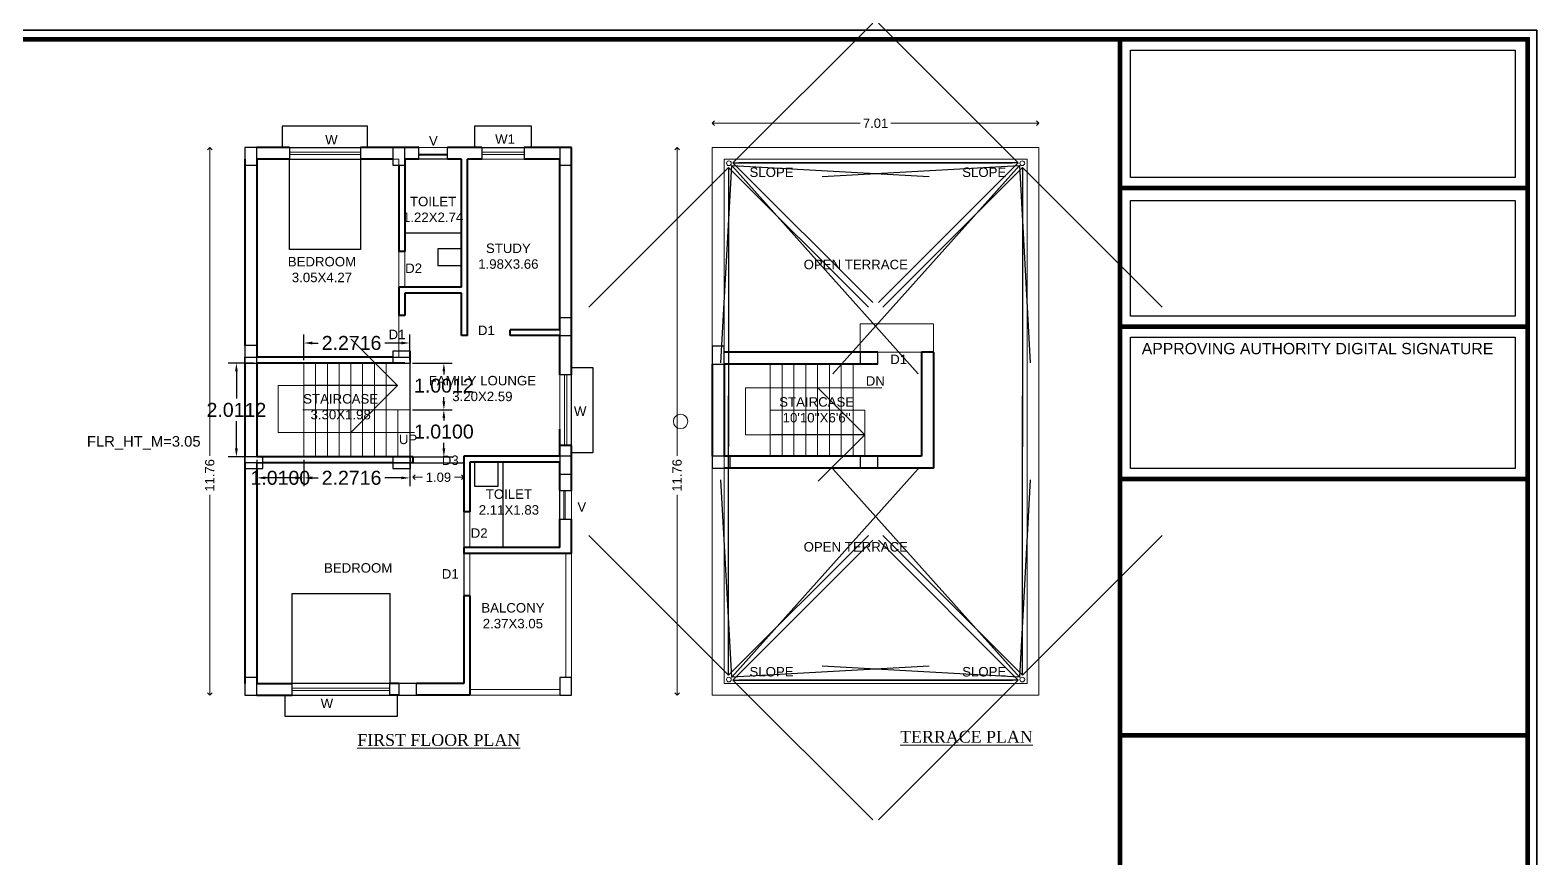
# Model space of a CAD drawing. Header units: metres. Extents: x -9654 to -9525, y 28695 to 28838.
# Drawn here: x -9624.77 to -9592.42, y 28820.31 to 28838.08 of the extents above; entities that cross this region are included whole.
import ezdxf

# ---------------------------------------------------------------- set-up
doc = ezdxf.new("R2010")
doc.units = ezdxf.units.M
doc.header["$PDMODE"] = 34
doc.header["$PDSIZE"] = -15
doc.linetypes.add('CONTINULUS', pattern=[0])
doc.linetypes.add('DASHED', pattern=[0])
for name, color, linetype, plot in [('BLK_1_FLR_0_BATH', 3, 'Continuous', False), ('BLK_1_FLR_1_ROOM_1_LIGHT_VENTILATION_1', 7, 'Continuous', False), ('BLK_1_FLR_1_ROOM_2_LIGHT_VENTILATION_1', 7, 'Continuous', False), ('BLK_1_FLR_1_STAIR_1', 7, 'Continuous', False), ('BLK_1_FLR_1_WATER_CLOSET', 2, 'Continuous', False)]:
    doc.layers.add(name, color=color, linetype=linetype, plot=plot)
for name, color, linetype, lineweight in [('BLK_1_FLR_1_BLT_UP_AREA', 11, 'DASHED', 9), ('BLK_1_FLR_1_EXIT_WIDTH_DOOR', 7, 'Continuous', 0), ('BLK_1_FLR_1_REGULAR_ROOM_1', 1, 'DASHED', 9), ('BLK_1_FLR_1_REGULAR_ROOM_2', 1, 'DASHED', 9), ('BLK_1_FLR_1_ROOF_AREA', 7, 'Continuous', 0), ('BLK_1_FLR_1_STAIR_1_FLIGHT_1', 7, 'Continuous', 0), ('BLK_1_FLR_1_STAIR_1_FLIGHT_2', 7, 'Continuous', 0), ('BLK_1_FLR_1_STAIR_1_LANDING_1', 7, 'Continuous', 0), ('BUA TOTAL', 3, 'Continuous', 30), ('Chajja', 23, 'DASHED', 9), ('column', 1, 'Continuous', 25), ('Dim.', 7, 'Continuous', 13), ('dw text', 94, 'Continuous', 9), ('elevation', 5, 'Continuous', 13), ('FORMAT LINE', 7, 'Continuous', 25), ('PLAN', 7, 'Continuous', 40), ('rm text', 7, 'Continuous', 18), ('RM TXT', 7, 'Continuous', 20), ('SEC LINE', 3, 'Continuous', 20), ('TEXT', 7, 'Continuous', 20), ('TEXT-D-W', 3, 'Continuous', 20), ('WALL', 7, 'Continuous', 25), ('win', 5, 'Continuous', 13)]:
    doc.layers.add(name, color=color, linetype=linetype, lineweight=lineweight)
doc.layers.add('BLK_1_FLR_1_CARPET_AREA', color=25, linetype='Continuous')
doc.layers.add('BLK_1_FLR_1_CHAJJA', color=7, linetype='Continuous')
doc.styles.add('Arial', font='arial.ttf', dxfattribs={"height": 0.2})
doc.styles.get("Standard").update_dxf_attribs({"font": 'arial.ttf', "height": 0.25})
doc.styles.add('STYLE1', font='arial.ttf', dxfattribs={"height": 0.3})
doc.styles.add('style2', font='arial.ttf', dxfattribs={"height": 0.3})
doc.dimstyles.new('Copy of Standard', dxfattribs={"dimtxt": 9, "dimasz": 2, "dimexe": 0.125, "dimexo": 0.125, "dimgap": 0, "dimtad": 0, "dimtoh": 1, "dimdec": 0, "dimlfac": -1, "dimzin": 0, "dimdsep": 46, "dimlunit": 4, "dimtxsty": 'Arial', "dimblk": 'OBLIQUE', "dimcen": 10, "dimse1": 1, "dimse2": 1, "dimclrd": 54, "dimclre": 252, "dimclrt": 256, "dimadec": 8, "dimazin": 0, "dimtfac": 1, "dimtdec": 0, "dimtofl": 0, "dimtmove": 1, "dimatfit": 3, "dimldrblk": 'OPEN90', "dimfxl": 0.125, "dimtolj": 1, "dimtzin": 0, "dimlwd": 0, "dimlwe": -1, "dimarcsym": 0})
doc.dimstyles.new('INT DIM', dxfattribs={"dimtxt": 0.3, "dimasz": 0.1, "dimexe": 0.18, "dimexo": 0.0625, "dimgap": 0.09, "dimtad": 0, "dimzin": 0, "dimdsep": 46, "dimtxsty": 'style2', "dimblk": 'OPEN90', "dimcen": 0.09, "dimse1": 1, "dimse2": 1, "dimclrd": 250, "dimclrt": 256, "dimadec": 0, "dimazin": 0, "dimtfac": 1, "dimtofl": 0, "dimtmove": 0, "dimatfit": 3, "dimfxl": 0.18, "dimtolj": 1, "dimtzin": 0, "dimlwd": -1, "dimarcsym": 0})
doc.dimstyles.get("Standard").update_dxf_attribs({"dimtxt": 0.9, "dimasz": 0.18, "dimexe": 0.18, "dimexo": 0.0625, "dimgap": 0.09, "dimtad": 0, "dimtih": 1, "dimtoh": 1, "dimdec": 4, "dimzin": 0, "dimdsep": 46, "dimtxsty": 'STYLE1', "dimcen": 0.09, "dimadec": 0, "dimazin": 0, "dimtfac": 1, "dimtdec": 4, "dimtofl": 0, "dimtmove": 0, "dimatfit": 3, "dimfxl": 1, "dimtolj": 1, "dimtzin": 0, "dimarcsym": 0})

# ---------------------------------------------------------------- blocks, each defined once
blk = doc.blocks.new('_Oblique')
at = {"color": 0, "linetype": 'ByBlock', "lineweight": -2}
blk.add_line((-0.5, -0.5), (0.5, 0.5), dxfattribs=at)
blk = doc.blocks.new('_Open90')
at = {"layer": 'PLAN', "color": 0, "lineweight": -2}
for p, q in [((-0.5, 0.5), (0, 0)), ((0, 0), (-1, 0)), ((0, 0), (-0.5, -0.5))]:
    blk.add_line(p, q, dxfattribs=at)
blk = doc.blocks.new('*D108')
at = {"layer": 'Defpoints', "color": 0, "ltscale": 0.05, "transparency": 16777216}
for p in [(-9620.916, 28835.563), (-9620.16, 28835.563), (-9620.16, 28823.803)]:
    blk.add_point(p, dxfattribs=at)
at = {"layer": 'Dim.', "color": 250, "ltscale": 0.05, "transparency": 16777216}
for p, q in [((-9620.916, 28835.463), (-9620.916, 28828.942)), ((-9620.916, 28823.903), (-9620.916, 28828.106))]:
    blk.add_line(p, q, dxfattribs=at)
at = {"layer": 'Dim.', "color": 250, "ltscale": 0.05, "transparency": 16777216, "xscale": 0.1, "yscale": 0.1, "zscale": 0.1}
for p, rotation in [((-9620.916, 28835.563), 90), ((-9620.916, 28823.803), 270)]:
    blk.add_blockref('_Open90', p, dxfattribs=dict(at, rotation=rotation))
at = {"layer": 'Dim.', "ltscale": 0.05, "transparency": 16777216, "insert": (-9620.916, 28828.524), "char_height": 0.2, "attachment_point": 5, "rotation": 90, "style": 'Arial'}
blk.add_mtext('\\A1;11.76', dxfattribs=at)
blk = doc.blocks.new('*D109')
at = {"layer": 'Defpoints', "color": 0, "ltscale": 0.05, "transparency": 16777216}
for p in [(-9610.127, 28836.083), (-9610.127, 28835.563), (-9603.114, 28835.563)]:
    blk.add_point(p, dxfattribs=at)
at = {"layer": 'Dim.', "color": 250, "ltscale": 0.05, "transparency": 16777216}
for p, q in [((-9610.027, 28836.083), (-9606.95, 28836.083)), ((-9603.214, 28836.083), (-9606.291, 28836.083))]:
    blk.add_line(p, q, dxfattribs=at)
at = {"layer": 'Dim.', "color": 250, "ltscale": 0.05, "transparency": 16777216, "xscale": 0.1, "yscale": 0.1, "zscale": 0.1, "rotation": 180}
blk.add_blockref('_Open90', (-9610.127, 28836.083), dxfattribs=at)
at = {"layer": 'Dim.', "color": 250, "ltscale": 0.05, "transparency": 16777216, "xscale": 0.1, "yscale": 0.1, "zscale": 0.1}
blk.add_blockref('_Open90', (-9603.114, 28836.083), dxfattribs=at)
at = {"layer": 'Dim.', "ltscale": 0.05, "transparency": 16777216, "insert": (-9606.621, 28836.083), "char_height": 0.2, "attachment_point": 5, "style": 'Arial'}
blk.add_mtext('\\A1;7.01', dxfattribs=at)
blk = doc.blocks.new('*D110')
at = {"layer": 'Defpoints', "color": 0, "ltscale": 0.05, "transparency": 16777216}
for p in [(-9610.883, 28835.563), (-9610.127, 28835.563), (-9610.127, 28823.803)]:
    blk.add_point(p, dxfattribs=at)
at = {"layer": 'Dim.', "color": 250, "ltscale": 0.05, "transparency": 16777216}
for p, q in [((-9610.883, 28835.463), (-9610.883, 28828.942)), ((-9610.883, 28823.903), (-9610.883, 28828.106))]:
    blk.add_line(p, q, dxfattribs=at)
at = {"layer": 'Dim.', "color": 250, "ltscale": 0.05, "transparency": 16777216, "xscale": 0.1, "yscale": 0.1, "zscale": 0.1}
for p, rotation in [((-9610.883, 28835.563), 90), ((-9610.883, 28823.803), 270)]:
    blk.add_blockref('_Open90', p, dxfattribs=dict(at, rotation=rotation))
at = {"layer": 'Dim.', "ltscale": 0.05, "transparency": 16777216, "insert": (-9610.883, 28828.524), "char_height": 0.2, "attachment_point": 5, "rotation": 90, "style": 'Arial'}
blk.add_mtext('\\A1;11.76', dxfattribs=at)
blk = doc.blocks.new('*D120')
at = {"layer": 'BLK_1_FLR_1_STAIR_1_FLIGHT_1', "color": 0, "lineweight": -2, "transparency": 16777216}
for p, q in [((-9618.896, 28828.861), (-9618.896, 28828.291)), ((-9616.624, 28828.861), (-9616.624, 28828.291)), ((-9618.716, 28828.471), (-9618.587, 28828.471)), ((-9616.804, 28828.471), (-9617.156, 28828.471))]:
    blk.add_line(p, q, dxfattribs=at)
at = {"layer": 'BLK_1_FLR_1_STAIR_1_FLIGHT_1', "color": 0, "transparency": 16777216}
for points in [[(-9618.716, 28828.501), (-9618.716, 28828.441), (-9618.896, 28828.471)], [(-9616.804, 28828.501), (-9616.804, 28828.441), (-9616.624, 28828.471)]]:
    blk.add_solid(points, dxfattribs=at)
at = {"layer": 'Defpoints', "color": 0, "transparency": 16777216}
for p in [(-9618.896, 28828.924), (-9616.624, 28828.924), (-9618.896, 28828.471)]:
    blk.add_point(p, dxfattribs=at)
at = {"layer": 'BLK_1_FLR_1_STAIR_1_FLIGHT_1', "color": 0, "transparency": 16777216, "insert": (-9617.872, 28828.471), "char_height": 0.3, "attachment_point": 5, "style": 'STYLE1'}
blk.add_mtext('\\A1;2.2716', dxfattribs=at)
blk = doc.blocks.new('*D121')
at = {"layer": 'BLK_1_FLR_1_STAIR_1_FLIGHT_1', "color": 0, "lineweight": -2, "transparency": 16777216}
for p, q in [((-9616.561, 28829.934), (-9615.71, 28829.934)), ((-9615.89, 28829.754), (-9615.89, 28829.706)), ((-9615.89, 28829.104), (-9615.89, 28829.22)), ((-9616.561, 28828.924), (-9615.71, 28828.924))]:
    blk.add_line(p, q, dxfattribs=at)
at = {"layer": 'BLK_1_FLR_1_STAIR_1_FLIGHT_1', "color": 0, "transparency": 16777216}
for points in [[(-9615.92, 28829.754), (-9615.86, 28829.754), (-9615.89, 28829.934)], [(-9615.92, 28829.104), (-9615.86, 28829.104), (-9615.89, 28828.924)]]:
    blk.add_solid(points, dxfattribs=at)
at = {"layer": 'Defpoints', "color": 0, "transparency": 16777216}
for p in [(-9616.624, 28829.934), (-9615.89, 28829.934), (-9616.624, 28828.924)]:
    blk.add_point(p, dxfattribs=at)
at = {"layer": 'BLK_1_FLR_1_STAIR_1_FLIGHT_1', "color": 0, "transparency": 16777216, "insert": (-9615.89, 28829.463), "char_height": 0.3, "attachment_point": 5, "style": 'STYLE1'}
blk.add_mtext('\\A1;1.0100', dxfattribs=at)
blk = doc.blocks.new('*D122')
at = {"layer": 'BLK_1_FLR_1_STAIR_1_FLIGHT_2', "color": 0, "lineweight": -2, "transparency": 16777216}
for p, q in [((-9618.896, 28830.998), (-9618.896, 28831.546)), ((-9618.716, 28831.366), (-9618.587, 28831.366)), ((-9616.804, 28831.366), (-9617.156, 28831.366)), ((-9616.624, 28830.998), (-9616.624, 28831.546))]:
    blk.add_line(p, q, dxfattribs=at)
at = {"layer": 'BLK_1_FLR_1_STAIR_1_FLIGHT_2', "color": 0, "transparency": 16777216}
for points in [[(-9618.716, 28831.396), (-9618.716, 28831.336), (-9618.896, 28831.366)], [(-9616.804, 28831.396), (-9616.804, 28831.336), (-9616.624, 28831.366)]]:
    blk.add_solid(points, dxfattribs=at)
at = {"layer": 'Defpoints', "color": 0, "transparency": 16777216}
for p in [(-9618.896, 28831.366), (-9618.896, 28830.935), (-9616.624, 28830.935)]:
    blk.add_point(p, dxfattribs=at)
at = {"layer": 'BLK_1_FLR_1_STAIR_1_FLIGHT_2', "color": 0, "transparency": 16777216, "insert": (-9617.872, 28831.366), "char_height": 0.3, "attachment_point": 5, "style": 'STYLE1'}
blk.add_mtext('\\A1;2.2716', dxfattribs=at)
blk = doc.blocks.new('*D123')
at = {"layer": 'BLK_1_FLR_1_STAIR_1_FLIGHT_2', "color": 0, "lineweight": -2, "transparency": 16777216}
for p, q in [((-9616.561, 28830.935), (-9615.71, 28830.935)), ((-9615.89, 28830.755), (-9615.89, 28830.692)), ((-9615.89, 28830.114), (-9615.89, 28830.206)), ((-9616.561, 28829.934), (-9615.71, 28829.934))]:
    blk.add_line(p, q, dxfattribs=at)
at = {"layer": 'BLK_1_FLR_1_STAIR_1_FLIGHT_2', "color": 0, "transparency": 16777216}
for points in [[(-9615.92, 28830.755), (-9615.86, 28830.755), (-9615.89, 28830.935)], [(-9615.92, 28830.114), (-9615.86, 28830.114), (-9615.89, 28829.934)]]:
    blk.add_solid(points, dxfattribs=at)
at = {"layer": 'Defpoints', "color": 0, "transparency": 16777216}
for p in [(-9616.624, 28830.935), (-9616.624, 28829.934), (-9615.89, 28829.934)]:
    blk.add_point(p, dxfattribs=at)
at = {"layer": 'BLK_1_FLR_1_STAIR_1_FLIGHT_2', "color": 0, "transparency": 16777216, "insert": (-9615.89, 28830.449), "char_height": 0.3, "attachment_point": 5, "style": 'STYLE1'}
blk.add_mtext('\\A1;1.0012', dxfattribs=at)
blk = doc.blocks.new('*D124')
at = {"layer": 'BLK_1_FLR_1_STAIR_1_LANDING_1', "color": 0, "lineweight": -2, "transparency": 16777216}
for p, q in [((-9619.968, 28830.935), (-9620.524, 28830.935)), ((-9620.344, 28830.755), (-9620.344, 28830.173)), ((-9620.344, 28829.104), (-9620.344, 28829.686)), ((-9619.968, 28828.924), (-9620.524, 28828.924))]:
    blk.add_line(p, q, dxfattribs=at)
at = {"layer": 'BLK_1_FLR_1_STAIR_1_LANDING_1', "color": 0, "transparency": 16777216}
for points in [[(-9620.374, 28830.755), (-9620.314, 28830.755), (-9620.344, 28830.935)], [(-9620.374, 28829.104), (-9620.314, 28829.104), (-9620.344, 28828.924)]]:
    blk.add_solid(points, dxfattribs=at)
at = {"layer": 'Defpoints', "color": 0, "transparency": 16777216}
for p in [(-9619.906, 28830.935), (-9620.344, 28828.924), (-9619.906, 28828.924)]:
    blk.add_point(p, dxfattribs=at)
at = {"layer": 'BLK_1_FLR_1_STAIR_1_LANDING_1', "color": 0, "transparency": 16777216, "insert": (-9620.344, 28829.929), "char_height": 0.3, "attachment_point": 5, "style": 'STYLE1'}
blk.add_mtext('\\A1;2.0112', dxfattribs=at)
blk = doc.blocks.new('*D125')
at = {"layer": 'BLK_1_FLR_1_STAIR_1_LANDING_1', "color": 0, "lineweight": -2, "transparency": 16777216}
for p, q in [((-9619.906, 28828.861), (-9619.906, 28828.291)), ((-9618.896, 28828.861), (-9618.896, 28828.291)), ((-9619.076, 28828.471), (-9619.726, 28828.471))]:
    blk.add_line(p, q, dxfattribs=at)
at = {"layer": 'BLK_1_FLR_1_STAIR_1_LANDING_1', "color": 0, "transparency": 16777216}
for points in [[(-9619.726, 28828.501), (-9619.726, 28828.441), (-9619.906, 28828.471)], [(-9619.076, 28828.501), (-9619.076, 28828.441), (-9618.896, 28828.471)]]:
    blk.add_solid(points, dxfattribs=at)
at = {"layer": 'Defpoints', "color": 0, "transparency": 16777216}
for p in [(-9619.906, 28828.924), (-9618.896, 28828.924), (-9619.906, 28828.471)]:
    blk.add_point(p, dxfattribs=at)
at = {"layer": 'BLK_1_FLR_1_STAIR_1_LANDING_1', "color": 0, "transparency": 16777216, "insert": (-9619.401, 28828.471), "char_height": 0.3, "attachment_point": 5, "style": 'STYLE1'}
blk.add_mtext('\\A1;1.0100', dxfattribs=at)
blk = doc.blocks.new('*D156')
at = {"layer": 'BLK_1_FLR_1_EXIT_WIDTH_DOOR', "color": 250, "ltscale": 0.05, "transparency": 16777216}
for p, q in [((-9616.453, 28828.483), (-9616.346, 28828.483)), ((-9615.559, 28828.483), (-9615.665, 28828.483))]:
    blk.add_line(p, q, dxfattribs=at)
at = {"layer": 'Defpoints', "color": 0, "linetype": 'CONTINULUS', "ltscale": 0.05, "transparency": 16777216}
for p in [(-9616.553, 28828.86), (-9615.459, 28828.86), (-9615.459, 28828.483)]:
    blk.add_point(p, dxfattribs=at)
at = {"layer": 'BLK_1_FLR_1_EXIT_WIDTH_DOOR', "color": 250, "linetype": 'CONTINULUS', "ltscale": 0.05, "transparency": 16777216, "xscale": 0.1, "yscale": 0.1, "zscale": 0.1, "rotation": 180}
blk.add_blockref('_Open90', (-9616.553, 28828.483), dxfattribs=at)
at = {"layer": 'BLK_1_FLR_1_EXIT_WIDTH_DOOR', "color": 250, "linetype": 'CONTINULUS', "ltscale": 0.05, "transparency": 16777216, "xscale": 0.1, "yscale": 0.1, "zscale": 0.1}
blk.add_blockref('_Open90', (-9615.459, 28828.483), dxfattribs=at)
at = {"layer": 'BLK_1_FLR_1_EXIT_WIDTH_DOOR', "linetype": 'CONTINULUS', "ltscale": 0.05, "transparency": 16777216, "insert": (-9616.006, 28828.483), "char_height": 0.2, "attachment_point": 5, "style": 'Arial', "bg_fill": 3, "box_fill_scale": 1.1, "bg_fill_color": 256, "bg_fill_true_color": 13158600, "bg_fill_transparency": 0}
blk.add_mtext('\\A1;1.09', dxfattribs=at)

msp = doc.modelspace()

# ---------------------------------------------------------------- linework, layer by layer
at = {"layer": 'BLK_1_FLR_0_BATH', "color": 3}
for points in [[(-9615.50841, 28835.30922), (-9616.73051, 28835.30922), (-9616.73051, 28833.73083), (-9615.50841, 28833.73083)], [(-9613.40021, 28828.80682), (-9614.62231, 28828.80682), (-9614.62231, 28826.97802), (-9613.40021, 28826.97802)]]:
    msp.add_lwpolyline(points, close=True, dxfattribs=at)
at = {"layer": 'BLK_1_FLR_1_BLT_UP_AREA', "color": 11, "linetype": 'CONTINULUS', "ltscale": 0.05}
msp.add_lwpolyline([(-9613.14621, 28823.80302), (-9620.15951, 28823.80302), (-9620.15951, 28835.56322), (-9613.14621, 28835.56322), (-9613.14621, 28823.80302)], close=True, dxfattribs=at)
at = {"layer": 'BLK_1_FLR_1_CHAJJA'}
for points in [[(-9617.53061, 28836.02042), (-9619.35941, 28836.02042), (-9619.35941, 28835.56322), (-9617.53061, 28835.56322)], [(-9614.00981, 28836.02042), (-9615.22901, 28836.02042), (-9615.22901, 28835.56322), (-9614.00981, 28835.56322)], [(-9612.68901, 28829.01002), (-9613.14621, 28829.01002), (-9613.14621, 28830.83882), (-9612.68901, 28830.83882)], [(-9616.89579, 28823.34582), (-9619.29591, 28823.34582), (-9619.29591, 28823.80302), (-9616.89579, 28823.80302)]]:
    msp.add_lwpolyline(points, close=True, dxfattribs=at)
at = {"layer": 'BLK_1_FLR_1_REGULAR_ROOM_1', "color": 1, "linetype": 'CONTINULUS', "ltscale": 0.05}
msp.add_lwpolyline([(-9619.90551, 28835.30922), (-9616.857, 28835.30922), (-9616.857, 28831.06202), (-9619.90551, 28831.06202)], close=True, dxfattribs=at)
at = {"layer": 'BLK_1_FLR_1_REGULAR_ROOM_2', "color": 1, "linetype": 'CONTINULUS', "ltscale": 0.05}
msp.add_lwpolyline([(-9619.90551, 28828.79682), (-9615.45923, 28828.79682), (-9615.45949, 28824.05702), (-9619.90576, 28824.05702)], close=True, dxfattribs=at)
at = {"layer": 'BLK_1_FLR_1_ROOF_AREA', "linetype": 'CONTINULUS', "ltscale": 0.05}
msp.add_lwpolyline([(-9603.36796, 28824.05702), (-9609.87325, 28824.05702), (-9609.87325, 28835.30922), (-9603.36796, 28835.30922), (-9603.36796, 28824.05702)], close=True, dxfattribs=at)
at = {"layer": 'BLK_1_FLR_1_ROOM_1_LIGHT_VENTILATION_1', "color": 114, "linetype": 'CONTINULUS', "ltscale": 0.05}
msp.add_lwpolyline([(-9619.20701, 28835.30922), (-9617.68301, 28835.30922), (-9617.68301, 28833.37424), (-9619.20701, 28833.37424)], close=True, dxfattribs=at)
at = {"layer": 'BLK_1_FLR_1_ROOM_2_LIGHT_VENTILATION_1', "color": 114, "linetype": 'CONTINULUS', "ltscale": 0.05}
msp.add_lwpolyline([(-9619.14351, 28825.992), (-9617.04819, 28825.992), (-9617.04819, 28824.05702), (-9619.14351, 28824.05702)], close=True, dxfattribs=at)
at = {"layer": 'BLK_1_FLR_1_STAIR_1'}
msp.add_lwpolyline([(-9616.62391, 28828.79682), (-9620.15951, 28828.79682), (-9620.15951, 28831.06202), (-9616.62391, 28831.06202), (-9616.62391, 28828.92382)], close=True, dxfattribs=at)
at = {"layer": 'BLK_1_FLR_1_STAIR_1_FLIGHT_1', "color": 3}
for p, q in [((-9618.89551, 28829.93382), (-9618.89551, 28828.92382)), ((-9618.64311, 28829.93382), (-9618.64311, 28828.92382)), ((-9618.39071, 28829.93382), (-9618.39071, 28828.92382)), ((-9618.13831, 28829.93382), (-9618.13831, 28828.92382)), ((-9617.88591, 28829.93382), (-9617.88591, 28828.92382)), ((-9617.63351, 28829.93382), (-9617.63351, 28828.92382)), ((-9617.38111, 28829.93382), (-9617.38111, 28828.92382)), ((-9617.12871, 28829.93382), (-9617.12871, 28828.92382)), ((-9616.87631, 28829.93382), (-9616.87631, 28828.92382))]:
    msp.add_line(p, q, dxfattribs=at)
at = {"layer": 'BLK_1_FLR_1_STAIR_1_FLIGHT_1'}
msp.add_lwpolyline([(-9616.62391, 28828.92382), (-9616.62391, 28829.93382), (-9618.89551, 28829.93382), (-9618.89551, 28828.92382), (-9616.62391, 28828.92382)], close=True, dxfattribs=at)
at = {"layer": 'BLK_1_FLR_1_STAIR_1_FLIGHT_2', "color": 3}
for p, q in [((-9618.89551, 28829.93382), (-9618.89551, 28830.93502)), ((-9618.64311, 28829.93382), (-9618.64311, 28830.93502)), ((-9618.39071, 28829.93382), (-9618.39071, 28830.93502)), ((-9618.13831, 28829.93382), (-9618.13831, 28830.93502)), ((-9617.88591, 28829.93382), (-9617.88591, 28830.93502)), ((-9617.63351, 28829.93382), (-9617.63351, 28830.93502)), ((-9617.38111, 28830.93502), (-9617.38111, 28829.93382)), ((-9617.12871, 28830.93502), (-9617.12871, 28829.93382))]:
    msp.add_line(p, q, dxfattribs=at)
at = {"layer": 'BLK_1_FLR_1_STAIR_1_FLIGHT_2'}
msp.add_lwpolyline([(-9616.62391, 28829.93382), (-9618.89551, 28829.93382), (-9618.89551, 28830.93502), (-9616.62391, 28830.93502), (-9616.62391, 28829.93382)], close=True, dxfattribs=at)
at = {"layer": 'BLK_1_FLR_1_STAIR_1_LANDING_1'}
msp.add_lwpolyline([(-9618.89551, 28828.92382), (-9619.90551, 28828.92382), (-9619.90551, 28830.93502), (-9618.89551, 28830.93502), (-9618.89551, 28828.92382)], close=True, dxfattribs=at)
at = {"layer": 'BLK_1_FLR_1_WATER_CLOSET', "color": 3, "linetype": 'CONTINULUS', "ltscale": 0.05}
for points in [[(-9615.50841, 28833.3846), (-9616.01578, 28833.3846), (-9616.01578, 28833.03164), (-9615.50841, 28833.03164)], [(-9614.72637, 28828.80682), (-9615.23373, 28828.80682), (-9615.23373, 28828.29045), (-9614.72637, 28828.29045)]]:
    msp.add_lwpolyline(points, close=True, dxfattribs=at)
at = {"layer": 'BUA TOTAL', "linetype": 'CONTINULUS', "ltscale": 0.05}
msp.add_lwpolyline([(-9651.82296, 28796.03267), (-9651.82296, 28838.08267), (-9592.42296, 28838.08267), (-9592.42296, 28796.03267)], close=True, dxfattribs=at)
at = {"layer": 'Chajja', "ltscale": 20}
for points in [[(-9617.53061, 28835.56322), (-9617.53061, 28836.02042), (-9619.35941, 28836.02042), (-9619.35941, 28835.56322)], [(-9614.00981, 28835.56322), (-9614.00981, 28836.02042), (-9615.22901, 28836.02042), (-9615.22901, 28835.56322)], [(-9605.37745, 28831.16902), (-9605.37745, 28831.77862), (-9606.95225, 28831.77862), (-9606.95225, 28831.16902)], [(-9613.14621, 28829.01002), (-9612.68901, 28829.01002), (-9612.68901, 28830.83882), (-9613.14621, 28830.83882)], [(-9619.29591, 28823.80302), (-9619.29591, 28823.34582), (-9616.89579, 28823.34582), (-9616.89579, 28823.80302)]]:
    msp.add_lwpolyline(points, dxfattribs=at)
at = {"layer": 'column'}
for points in [[(-9620.15951, 28835.56322), (-9620.15951, 28835.18222), (-9619.90551, 28835.18222), (-9619.90551, 28835.56322)], [(-9616.98451, 28835.56322), (-9616.98451, 28835.18222), (-9616.73051, 28835.18222), (-9616.73051, 28835.56322)], [(-9613.40021, 28835.56322), (-9613.40021, 28835.18222), (-9613.14621, 28835.18222), (-9613.14621, 28835.56322)], [(-9613.40021, 28831.90562), (-9613.40021, 28831.52462), (-9613.14621, 28831.52462), (-9613.14621, 28831.90562)], [(-9620.15951, 28831.31602), (-9620.15951, 28830.93502), (-9619.90551, 28830.93502), (-9619.90551, 28831.31602)], [(-9610.12725, 28831.29602), (-9610.12725, 28830.91502), (-9609.87325, 28830.91502), (-9609.87325, 28831.29602)], [(-9616.98451, 28830.93502), (-9616.60351, 28830.93502), (-9616.60351, 28831.18902), (-9616.98451, 28831.18902)], [(-9606.95225, 28830.91502), (-9606.57125, 28830.91502), (-9606.57125, 28831.16902), (-9606.95225, 28831.16902)], [(-9620.15951, 28828.66982), (-9619.77851, 28828.66982), (-9619.77851, 28828.92382), (-9620.15951, 28828.92382)], [(-9616.98451, 28828.66982), (-9616.60351, 28828.66982), (-9616.60351, 28828.92382), (-9616.98451, 28828.92382)], [(-9613.40021, 28828.93382), (-9613.40021, 28828.55282), (-9613.14621, 28828.55282), (-9613.14621, 28828.93382)], [(-9610.12725, 28828.67982), (-9609.74625, 28828.67982), (-9609.74625, 28828.93382), (-9610.12725, 28828.93382)], [(-9606.95225, 28828.67982), (-9606.57125, 28828.67982), (-9606.57125, 28828.93382), (-9606.95225, 28828.93382)], [(-9620.15951, 28824.18402), (-9620.15951, 28823.80302), (-9619.90551, 28823.80302), (-9619.90551, 28824.18402)], [(-9613.40021, 28824.18402), (-9613.40021, 28823.80302), (-9613.14621, 28823.80302), (-9613.14621, 28824.18402)], [(-9616.85751, 28823.80302), (-9616.47651, 28823.80302), (-9616.47651, 28824.05702), (-9616.85751, 28824.05702)]]:
    msp.add_lwpolyline(points, close=True, dxfattribs=at)
at = {"layer": 'elevation', "ltscale": 0.9}
for p, q in [((-9617.68301, 28835.56322), (-9619.20701, 28835.56322)), ((-9614.16221, 28835.56322), (-9615.07661, 28835.56322)), ((-9617.68301, 28835.46248), (-9619.20701, 28835.46248)), ((-9617.68301, 28835.41168), (-9619.20701, 28835.41168)), ((-9617.68301, 28835.30922), (-9619.20701, 28835.30922)), ((-9614.16221, 28835.46248), (-9615.07661, 28835.46248)), ((-9614.16221, 28835.41168), (-9615.07661, 28835.41168)), ((-9614.16221, 28835.30922), (-9615.07661, 28835.30922)), ((-9613.40021, 28829.16242), (-9613.40021, 28830.68642)), ((-9613.29775, 28829.16242), (-9613.29775, 28830.68642)), ((-9613.24695, 28829.16242), (-9613.24695, 28830.68642)), ((-9613.14621, 28829.16242), (-9613.14621, 28830.68642)), ((-9619.14351, 28824.05702), (-9617.04819, 28824.05702)), ((-9619.14351, 28823.95456), (-9617.04819, 28823.95456)), ((-9619.14351, 28823.90376), (-9617.04819, 28823.90376)), ((-9619.14351, 28823.80302), (-9617.04819, 28823.80302))]:
    msp.add_line(p, q, dxfattribs=at)
at = {"layer": 'FORMAT LINE', "ltscale": 0.1}
for points in [[(-9651.82296, 28796.03267), (-9592.42296, 28796.03267), (-9592.42296, 28838.08267), (-9651.82296, 28838.08267)], [(-9601.14681, 28837.65234), (-9592.88595, 28837.65234), (-9592.88595, 28834.91642), (-9601.14681, 28834.91642)], [(-9601.14681, 28834.42341), (-9592.88595, 28834.42341), (-9592.88595, 28831.94176), (-9601.14681, 28831.94176)], [(-9601.14681, 28831.48873), (-9592.88595, 28831.48873), (-9592.88595, 28828.67316), (-9601.14681, 28828.67316)]]:
    msp.add_lwpolyline(points, close=True, dxfattribs=at)
at = {"layer": 'FORMAT LINE', "ltscale": 0.1, "const_width": 0.1}
msp.add_lwpolyline([(-9651.62296, 28796.27236), (-9592.62296, 28796.27236), (-9592.62296, 28837.88267), (-9651.62296, 28837.88267)], close=True, dxfattribs=at)
for points in [[(-9601.37364, 28796.28429), (-9601.37364, 28837.88267)], [(-9601.37364, 28834.69069), (-9592.62296, 28834.69069)], [(-9601.37364, 28831.71603), (-9592.62296, 28831.71603)], [(-9601.37364, 28828.44743), (-9592.62296, 28828.44743)], [(-9601.37364, 28822.94233), (-9592.62296, 28822.94233)]]:
    msp.add_lwpolyline(points, dxfattribs=at)
at = {"layer": 'PLAN', "ltscale": 10}
for p, q in [((-9619.20701, 28835.56322), (-9619.90551, 28835.56322)), ((-9616.42426, 28835.56322), (-9617.68301, 28835.56322)), ((-9615.07661, 28835.56322), (-9615.81466, 28835.56322)), ((-9613.14621, 28835.56322), (-9614.16221, 28835.56322)), ((-9613.14621, 28830.68642), (-9613.14621, 28835.56322)), ((-9620.15951, 28835.30922), (-9620.15951, 28831.31602)), ((-9619.20701, 28835.30922), (-9619.90551, 28835.30922)), ((-9619.90551, 28835.30922), (-9619.90551, 28831.06202)), ((-9616.98451, 28835.30922), (-9617.68301, 28835.30922)), ((-9616.85751, 28835.18222), (-9616.85751, 28833.32802)), ((-9616.42426, 28835.30922), (-9616.73051, 28835.30922)), ((-9616.73051, 28835.30922), (-9616.73051, 28833.32802)), ((-9615.50841, 28835.30922), (-9615.81466, 28835.30922)), ((-9615.50841, 28832.56602), (-9615.50841, 28835.30922)), ((-9615.38141, 28831.52462), (-9615.38141, 28835.30922)), ((-9615.07661, 28835.30922), (-9615.38141, 28835.30922)), ((-9613.40021, 28835.30922), (-9614.16221, 28835.30922)), ((-9613.40021, 28831.65162), (-9613.40021, 28835.30922)), ((-9616.73051, 28833.32802), (-9616.85751, 28833.32802)), ((-9615.50841, 28832.56602), (-9616.85751, 28832.56602)), ((-9616.85751, 28832.56602), (-9616.85751, 28831.95642)), ((-9615.50841, 28832.43902), (-9616.73051, 28832.43902)), ((-9616.73051, 28832.43902), (-9616.73051, 28831.95642)), ((-9615.50841, 28831.52462), (-9615.50841, 28832.43902)), ((-9616.73051, 28831.95642), (-9616.85751, 28831.95642)), ((-9614.46701, 28831.52462), (-9614.46701, 28831.65162)), ((-9613.40021, 28831.65162), (-9614.46701, 28831.65162)), ((-9615.38141, 28831.52462), (-9615.50841, 28831.52462)), ((-9613.40021, 28831.52462), (-9614.46701, 28831.52462)), ((-9613.40021, 28830.68642), (-9613.40021, 28831.52462)), ((-9616.98451, 28831.06202), (-9619.90551, 28831.06202)), ((-9606.57125, 28831.16902), (-9609.87325, 28831.16902)), ((-9605.37745, 28831.16902), (-9605.63145, 28831.16902)), ((-9605.63145, 28831.16902), (-9605.63145, 28828.93382)), ((-9605.37745, 28831.16902), (-9605.37745, 28828.67982)), ((-9620.15951, 28830.93502), (-9620.15951, 28828.92382)), ((-9616.73051, 28830.93502), (-9619.90551, 28830.93502)), ((-9619.90551, 28830.93502), (-9619.90551, 28828.92382)), ((-9610.12725, 28830.91502), (-9610.12725, 28828.93382)), ((-9606.57125, 28830.91502), (-9609.87325, 28830.91502)), ((-9609.87325, 28830.91502), (-9609.87325, 28828.93382)), ((-9613.40021, 28828.93382), (-9613.40021, 28829.51819)), ((-9613.14621, 28829.16242), (-9613.40021, 28829.16242)), ((-9613.14621, 28828.19722), (-9613.14621, 28829.16242)), ((-9620.15951, 28828.79682), (-9620.15951, 28824.05702)), ((-9616.55271, 28828.92382), (-9619.90551, 28828.92382)), ((-9616.98451, 28828.79682), (-9619.77851, 28828.79682)), ((-9616.55271, 28828.79682), (-9616.60351, 28828.79682)), ((-9616.55271, 28828.92382), (-9616.55271, 28828.79682)), ((-9613.40021, 28828.93382), (-9615.45891, 28828.93382)), ((-9615.45891, 28828.93382), (-9615.45891, 28827.74002)), ((-9613.40021, 28828.80682), (-9615.33191, 28828.80682)), ((-9615.33191, 28828.80682), (-9615.33191, 28827.74002)), ((-9613.40021, 28828.19722), (-9613.40021, 28828.80682)), ((-9605.63145, 28828.93382), (-9609.87325, 28828.93382)), ((-9619.90551, 28828.66982), (-9619.90551, 28824.05702)), ((-9605.37745, 28828.67982), (-9609.87325, 28828.67982)), ((-9615.33191, 28827.74002), (-9615.45891, 28827.74002)), ((-9613.40021, 28826.97802), (-9613.40021, 28827.58762)), ((-9613.14621, 28826.85102), (-9613.14621, 28827.58762)), ((-9613.40021, 28826.97802), (-9615.45891, 28826.97802)), ((-9615.45891, 28826.97802), (-9615.45891, 28826.85102)), ((-9613.14621, 28826.85102), (-9615.45891, 28826.85102)), ((-9615.33191, 28825.93662), (-9615.45891, 28825.93662)), ((-9615.45891, 28825.93662), (-9615.45891, 28824.05702)), ((-9615.33191, 28825.93662), (-9615.33191, 28823.80302)), ((-9619.90551, 28824.05702), (-9619.14351, 28824.05702)), ((-9616.85751, 28824.05702), (-9617.04819, 28824.05702)), ((-9615.45891, 28824.05702), (-9616.47651, 28824.05702)), ((-9619.90551, 28823.80302), (-9619.14351, 28823.80302)), ((-9616.85751, 28823.80302), (-9617.04819, 28823.80302)), ((-9615.33191, 28823.80302), (-9616.47651, 28823.80302))]:
    msp.add_line(p, q, dxfattribs=at)
at = {"layer": 'SEC LINE', "ltscale": 0.5}
msp.add_circle((-9610.80656, 28829.68228), 0.15457, dxfattribs=at)
at = {"layer": 'WALL'}
for p, q in [((-9619.20701, 28835.56322), (-9619.20701, 28835.30922)), ((-9617.68301, 28835.56322), (-9617.68301, 28835.30922)), ((-9615.07661, 28835.56322), (-9615.07661, 28835.30922)), ((-9614.16221, 28835.56322), (-9614.16221, 28835.30922)), ((-9613.14621, 28830.68642), (-9613.40021, 28830.68642)), ((-9619.14351, 28823.80302), (-9619.14351, 28824.05702)), ((-9617.04819, 28823.80302), (-9617.04819, 28824.05702))]:
    msp.add_line(p, q, dxfattribs=at)
at = {"layer": 'WALL', "ltscale": 0.5}
for p, q in [((-9616.42426, 28835.30922), (-9616.42426, 28835.56322)), ((-9615.81466, 28835.30922), (-9615.81466, 28835.56322)), ((-9613.40021, 28828.19722), (-9613.14621, 28828.19722)), ((-9613.40021, 28827.58762), (-9613.14621, 28827.58762))]:
    msp.add_line(p, q, dxfattribs=at)
at = {"layer": 'win', "ltscale": 0.5}
for p, q in [((-9616.42426, 28835.56322), (-9615.81466, 28835.56322)), ((-9616.42426, 28835.42352), (-9615.81466, 28835.42352)), ((-9616.42426, 28835.39812), (-9615.81466, 28835.39812)), ((-9616.42426, 28835.30922), (-9615.81466, 28835.30922)), ((-9613.40021, 28828.19722), (-9613.40021, 28827.58762)), ((-9613.31131, 28828.19722), (-9613.31131, 28827.58762)), ((-9613.28591, 28828.19722), (-9613.28591, 28827.58762)), ((-9613.14621, 28828.19722), (-9613.14621, 28827.58762))]:
    msp.add_line(p, q, dxfattribs=at)
at = {"layer": 'win'}
for p, q in [((-9616.73051, 28833.32802), (-9616.73051, 28832.56602)), ((-9606.57125, 28831.16902), (-9605.63145, 28831.16902)), ((-9618.89551, 28828.92382), (-9618.89551, 28830.93502)), ((-9618.64311, 28828.92382), (-9618.64311, 28830.93502)), ((-9618.39071, 28828.92382), (-9618.39071, 28830.93502)), ((-9618.13831, 28828.92382), (-9618.13831, 28830.93502)), ((-9617.88591, 28828.92382), (-9617.88591, 28830.93502)), ((-9617.63351, 28828.92382), (-9617.63351, 28830.93502)), ((-9617.38111, 28828.92382), (-9617.38111, 28830.93502)), ((-9617.12871, 28828.92382), (-9617.12871, 28830.93502)), ((-9608.88265, 28830.91502), (-9608.88265, 28828.93382)), ((-9608.62865, 28830.91502), (-9608.62865, 28828.93382)), ((-9608.37465, 28830.91502), (-9608.37465, 28828.93382)), ((-9608.12065, 28830.91502), (-9608.12065, 28828.93382)), ((-9607.86665, 28830.91502), (-9607.86665, 28828.93382)), ((-9607.61265, 28830.91502), (-9607.61265, 28828.93382)), ((-9607.35865, 28830.91502), (-9607.35865, 28828.93382)), ((-9607.10465, 28830.91502), (-9607.10465, 28828.93382)), ((-9616.88291, 28829.93382), (-9618.91491, 28829.93382)), ((-9616.87631, 28828.92382), (-9616.87631, 28829.93382)), ((-9606.85065, 28829.92442), (-9608.88265, 28829.92442)), ((-9606.85065, 28829.92442), (-9606.85065, 28828.93382)), ((-9615.33191, 28827.74002), (-9615.33191, 28826.97802)), ((-9615.33191, 28825.93662), (-9615.33191, 28826.85102)), ((-9613.27321, 28826.85102), (-9613.27321, 28824.18402)), ((-9613.14621, 28826.85102), (-9613.14621, 28823.80302)), ((-9613.40021, 28823.93002), (-9615.33191, 28823.93002)), ((-9613.14621, 28823.80302), (-9615.33191, 28823.80302))]:
    msp.add_line(p, q, dxfattribs=at)
for points in [[(-9610.12725, 28835.56322), (-9603.11396, 28835.56322), (-9603.11396, 28823.80302), (-9610.12725, 28823.80302)], [(-9609.87325, 28835.30922), (-9603.36796, 28835.30922), (-9603.36796, 28824.05702), (-9609.87325, 28824.05702)]]:
    msp.add_lwpolyline(points, close=True, dxfattribs=at)
at = {"layer": 'win', "linetype": 'Continuous'}
for centre in [(-9609.77073, 28835.2254), (-9603.47047, 28835.2254), (-9609.77073, 28824.14084), (-9603.47047, 28824.14084)]:
    msp.add_circle(centre, 0.0508, dxfattribs=at)

# ---------------------------------------------------------------- texts
at = {"layer": 'BLK_1_FLR_1_STAIR_1', "insert": (-9621.11281, 28829.07593), "char_height": 0.2269438, "width": 2.4207342, "attachment_point": 9}
msp.add_mtext('FLR_HT_M=3.05', dxfattribs=at)
at = {"layer": 'dw text', "linetype": 'CONTINULUS', "ltscale": 0.05, "insert": (-9600.90622, 28831.36786), "char_height": 0.2425176, "attachment_point": 1, "style": 'Arial'}
msp.add_mtext_dynamic_manual_height_columns('APPROVING AUTHORITY DIGITAL SIGNATURE', width=9.7144547, gutter_width=1.21259, heights=[0], dxfattribs=at)
at = {"layer": 'rm text', "ltscale": 0.9, "char_height": 0.1599997, "width": 2.5285281, "attachment_point": 1, "style": 'STYLE1'}
for insert in [(-9609.32812, 28835.13352), (-9604.76167, 28835.13352), (-9609.32812, 28824.41068), (-9604.76167, 28824.41068)]:
    msp.add_mtext('{\\H1.27x;SLOPE}   ', dxfattribs=dict(at, insert=insert))
at = {"layer": 'RM TXT', "char_height": 0.2032, "attachment_point": 5, "style": 'Arial'}
for s, insert in [('TOILET\\P1.22X2.74', (-9616.12081, 28834.23392)), ('STUDY\\P1.98X3.66', (-9614.50532, 28833.22938)), ('BEDROOM\\P3.05X4.27', (-9618.50743, 28832.9417)), ('OPEN TERRACE', (-9607.04553, 28833.05049)), ('FAMILY LOUNGE\\P3.20X2.59', (-9615.06264, 28830.38762)), ('DN', (-9606.62635, 28830.5526)), ('STAIRCASE\\P3.30X1.98', (-9618.10549, 28829.99686)), ("STAIRCASE\\P10'10''X6'6''", (-9607.88523, 28829.93064)), ('UP', (-9616.65861, 28829.29624)), ('TOILET\\P2.11X1.83', (-9614.49312, 28827.95139)), ('OPEN TERRACE', (-9607.04553, 28826.98953)), ('BEDROOM', (-9617.72918, 28826.53689)), ('BALCONY\\P2.37X3.05', (-9614.40738, 28825.51073))]:
    msp.add_mtext_dynamic_manual_height_columns(s, width=66.9498533, gutter_width=1, heights=[0], dxfattribs=dict(at, insert=insert))
at = {"layer": 'TEXT', "char_height": 0.254, "attachment_point": 9}
for s, insert in [('{\\fTimes New Roman|b0|i0|c0|p18;\\LFIRST FLOOR PLAN}', (-9614.25196, 28822.714)), ('{\\fTimes New Roman|b0|i0|c0|p18;\\LTERRACE PLAN}', (-9603.24695, 28822.78272))]:
    msp.add_mtext_dynamic_manual_height_columns(s, width=382.9577189, gutter_width=654.99074, heights=[37.45489], dxfattribs=dict(at, insert=insert))
at = {"layer": 'TEXT-D-W', "style": 'STYLE1'}
for p in [(-9616.20957, 28835.60598), (-9613.02325, 28827.745)]:
    msp.add_text('V', height=0.2032, dxfattribs=at).set_placement(p)
at = {"layer": 'TEXT-D-W', "char_height": 0.2032, "attachment_point": 5, "style": 'STYLE1'}
for s, insert in [('W', (-9618.30385, 28835.72936)), ('W1', (-9614.57569, 28835.74361)), ('D2', (-9616.53923, 28832.97133)), ('D1', (-9616.89466, 28831.54994)), ('D1', (-9614.97703, 28831.63767)), ('D1', (-9606.12529, 28831.01549)), ('W', (-9612.96299, 28829.90301)), ('D2', (-9615.13237, 28827.28631)), ('D1', (-9615.75276, 28826.40996)), ('W', (-9618.40043, 28823.6313))]:
    msp.add_mtext_dynamic_manual_height_columns(s, width=66.9498533, gutter_width=1, heights=[0], dxfattribs=dict(at, insert=insert))

# ---------------------------------------------------------------- dimensions: what is measured, and where the dimension line sits
at = {"layer": 'BLK_1_FLR_1_STAIR_1_FLIGHT_1', "color": 2}
dim = msp.add_linear_dim(base=(-9615.88986, 28829.93382), p1=(-9616.62391, 28828.92382), p2=(-9616.62391, 28829.93382), angle=270, dimstyle='Standard', dxfattribs=at)
dim.commit()
dim.dimension.update_dxf_attribs({"geometry": '*D121', "text_midpoint": (-9615.88986, 28829.4632), "dimtype": 160})
at = {"layer": 'BLK_1_FLR_1_STAIR_1_FLIGHT_1', "color": 1}
dim = msp.add_linear_dim(base=(-9618.89551, 28828.47081), p1=(-9616.62391, 28828.92382), p2=(-9618.89551, 28828.92382), angle=180, dimstyle='Standard', dxfattribs=at)
dim.commit()
dim.dimension.update_dxf_attribs({"geometry": '*D120', "text_midpoint": (-9617.87161, 28828.47081), "dimtype": 160})
at = {"layer": 'BLK_1_FLR_1_STAIR_1_FLIGHT_2', "color": 1}
dim = msp.add_linear_dim(base=(-9618.89551, 28831.36634), p1=(-9616.62391, 28830.93502), p2=(-9618.89551, 28830.93502), angle=180, dimstyle='Standard', dxfattribs=at)
dim.commit()
dim.dimension.update_dxf_attribs({"geometry": '*D122', "text_midpoint": (-9617.87161, 28831.36634), "dimtype": 160})
at = {"layer": 'BLK_1_FLR_1_STAIR_1_FLIGHT_2', "color": 2}
dim = msp.add_linear_dim(base=(-9615.89028, 28829.93382), p1=(-9616.62391, 28830.93502), p2=(-9616.62391, 28829.93382), angle=270, dimstyle='Standard', dxfattribs=at)
dim.commit()
dim.dimension.update_dxf_attribs({"geometry": '*D123', "text_midpoint": (-9615.89028, 28830.44882), "dimtype": 160})
at = {"layer": 'BLK_1_FLR_1_STAIR_1_LANDING_1', "color": 2}
dim = msp.add_linear_dim(base=(-9620.34363, 28828.92382), p1=(-9619.90551, 28830.93502), p2=(-9619.90551, 28828.92382), angle=270, dimstyle='Standard', dxfattribs=at)
dim.commit()
dim.dimension.update_dxf_attribs({"geometry": '*D124', "text_midpoint": (-9620.34363, 28829.92942)})
at = {"layer": 'BLK_1_FLR_1_STAIR_1_LANDING_1', "color": 1}
dim = msp.add_linear_dim(base=(-9619.90551, 28828.47081), p1=(-9618.89551, 28828.92382), p2=(-9619.90551, 28828.92382), angle=180, dimstyle='Standard', dxfattribs=at)
dim.commit()
dim.dimension.update_dxf_attribs({"geometry": '*D125', "text_midpoint": (-9619.40051, 28828.47081), "dimtype": 160})
at = {"layer": 'Dim.', "ltscale": 0.05}
dim = msp.add_linear_dim(base=(-9610.12725, 28836.08303), p1=(-9603.11396, 28835.56322), p2=(-9610.12725, 28835.56322), angle=180, dimstyle='INT DIM', override={"dimtxsty": 'Arial', "dimfxl": 0.125, "dimfxlon": 1, "dimarcsym": 1}, dxfattribs=at)
dim.commit()
dim.dimension.update_dxf_attribs({"geometry": '*D109', "text_midpoint": (-9606.6206, 28836.08303)})
for base, p1, p2, picture, middle in [((-9620.91575, 28835.56322), (-9620.15951, 28823.80302), (-9620.15951, 28835.56322), '*D108', (-9620.91575, 28828.52401)), ((-9610.88349, 28835.56322), (-9610.12725, 28823.80302), (-9610.12725, 28835.56322), '*D110', (-9610.88349, 28828.52401))]:
    dim = msp.add_linear_dim(base=base, p1=p1, p2=p2, angle=90, dimstyle='INT DIM', override={"dimtxsty": 'Arial', "dimfxl": 0.125, "dimfxlon": 1, "dimarcsym": 1}, dxfattribs=at)
    dim.commit()
    dim.dimension.update_dxf_attribs({"geometry": picture, "text_midpoint": middle, "dimtype": 160})

# ---------------------------------------------------------------- leaders
for points in [[(-9609.70734, 28835.17426), (-9608.87066, 28834.23947)], [(-9609.68238, 28835.23542), (-9608.702, 28835.23535)], [(-9603.55883, 28835.23542), (-9604.5392, 28835.23535)], [(-9603.53387, 28835.17426), (-9604.37055, 28834.23947)], [(-9609.7761, 28835.13384), (-9609.77617, 28834.15347)], [(-9603.46511, 28835.13384), (-9603.46504, 28834.15347)], [(-9609.7761, 28824.2324), (-9609.77617, 28825.21277)], [(-9603.46511, 28824.2324), (-9603.46504, 28825.21277)], [(-9609.70734, 28824.19198), (-9608.87066, 28825.12677)], [(-9603.53387, 28824.19198), (-9604.37055, 28825.12677)], [(-9609.68238, 28824.13082), (-9608.702, 28824.13089)], [(-9603.55883, 28824.13082), (-9604.5392, 28824.13089)]]:
    msp.add_leader(points, dimstyle='Copy of Standard', override={"dimasz": 6, "dimclrd": 5})
at = {"layer": 'PLAN', "ltscale": 10}
for points in [[(-9616.88291, 28830.45158), (-9619.44698, 28830.45158), (-9619.44698, 28829.44248), (-9616.51994, 28829.44248)], [(-9606.85065, 28829.39726), (-9609.41472, 28829.39726), (-9609.41472, 28830.40636), (-9606.48768, 28830.40636)]]:
    msp.add_leader(points, dimstyle='Copy of Standard', override={"dimtxt": 10, "dimgap": 0, "dimtad": 0, "dimtoh": 0, "dimse1": 0, "dimse2": 0, "dimclre": 106, "dimfxl": 0.18}, dxfattribs=at)

# ---------------------------------------------------------------- next in the draw order: dimensions: what is measured, and where the dimension line sits
at = {"layer": 'BLK_1_FLR_1_EXIT_WIDTH_DOOR', "color": 1, "linetype": 'CONTINULUS', "ltscale": 0.05}
dim = msp.add_linear_dim(base=(-9615.45891, 28828.48317), p1=(-9616.55271, 28828.86032), p2=(-9615.45891, 28828.86032), dimstyle='INT DIM', override={"dimtxt": 0.2, "dimtxsty": 'Arial', "dimfxl": 0.125, "dimtfill": 1, "dimtfillclr": 7, "dimarcsym": 1}, dxfattribs=at)
dim.commit()
dim.dimension.update_dxf_attribs({"geometry": '*D156', "text_midpoint": (-9616.00581, 28828.48317)})

# ---------------------------------------------------------------- next in the draw order: linework, layer by layer
at = {"layer": 'BLK_1_FLR_1_CARPET_AREA', "color": 11}
msp.add_lwpolyline([(-9615.45891, 28824.05702), (-9619.90551, 28824.05702), (-9619.90551, 28828.79682), (-9615.45891, 28828.79682)], close=True, dxfattribs=at)

# ---------------------------------------------------------------- next in the draw order: texts
at = {"layer": 'TEXT-D-W', "insert": (-9615.75276, 28828.84817), "char_height": 0.2032, "attachment_point": 5, "style": 'STYLE1'}
msp.add_mtext_dynamic_manual_height_columns('D3', width=66.9498533, gutter_width=1, heights=[0], dxfattribs=at)

doc.saveas('drawing.dxf')
